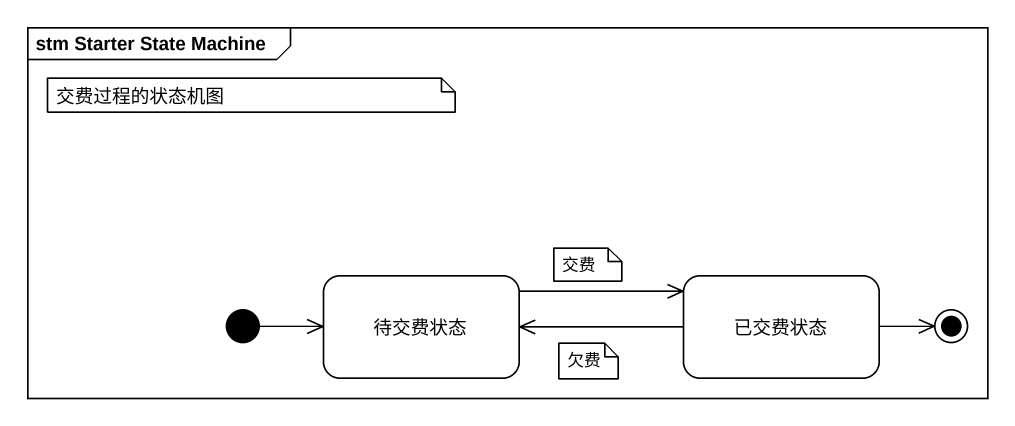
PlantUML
@startuml
mainframe stm Starter State Machine
hide empty description
state 待交费状态
state 已交费状态
[*] -right-> 待交费状态
待交费状态 -right-> 已交费状态
已交费状态 -left-> 待交费状态
已交费状态 -right-> [*]
note as N1
  交费过程的状态机图
end note
note as N2
  交费
end note
note as N3
  欠费
end note
@enduml
